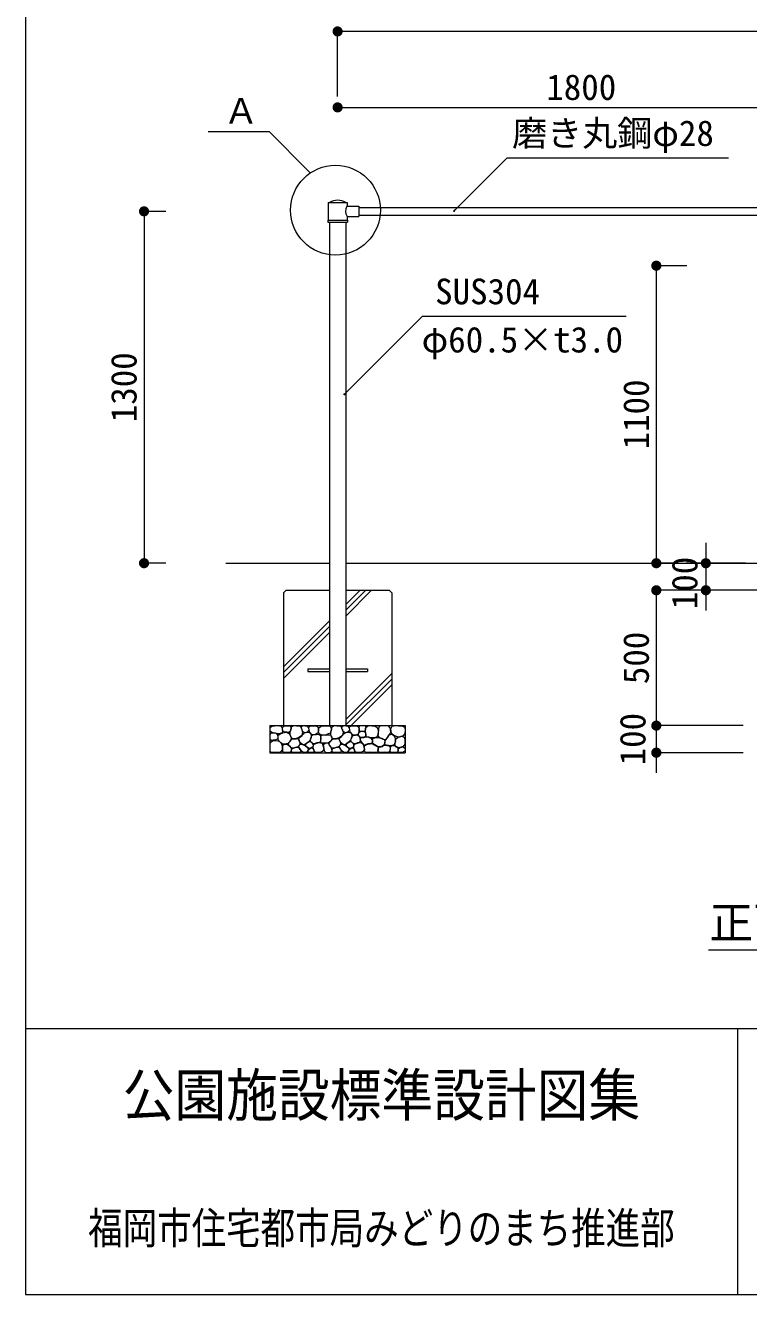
# Model space of a CAD drawing. Units: millimetres at full size, sheet at 1:50; some dimension numbers follow another scale. Extents: x 449 to 14140, y 6261 to 15594.
# Drawn here: x 449 to 3121, y 6261 to 10950 of the extents above; entities that cross this region are included whole.
import ezdxf
from ezdxf.enums import TextEntityAlignment as Align

# ---------------------------------------------------------------- set-up
doc = ezdxf.new("R2010")
doc.units = ezdxf.units.MM
doc.header["$LTSCALE"] = 50
for name, color, linetype, lineweight in [('0_2', 7, 'Continuous', 13), ('ハッチ', 4, 'Continuous', 13), ('寸法', 1, 'Continuous', 13), ('本', 7, 'Continuous', 13)]:
    doc.layers.add(name, color=color, linetype=linetype, lineweight=lineweight)
doc.styles.add('ＭＳ ゴシック', font='')
doc.styles.get('ＭＳ ゴシック').set_extended_font_data('MS Gothic')

# ---------------------------------------------------------------- blocks, each defined once
blk = doc.blocks.new('filled_dot')
at = {"color": 0, "linetype": 'Continuous', "lineweight": -2, "const_width": 1.25}
blk.add_lwpolyline([(-0.625, 0, 1), (0.625, 0, 1)], format="xyb", close=True, dxfattribs=at)
blk = doc.blocks.new('filled_arrow')
at = {"color": 0, "linetype": 'Continuous', "lineweight": -2}
blk.add_solid([(7.5, 1.25), (0, 0), (7.5, -1.25)], dxfattribs=at)

msp = doc.modelspace()

# ---------------------------------------------------------------- linework, layer by layer
at = {"layer": '0_2', "color": 1}
msp.add_lwpolyline([(1499.89, 10406.95), (1492.82, 10414.02), (1350.49, 10556.36), (1124.75, 10556.36)], dxfattribs=at)
at = {"layer": 'ハッチ'}
for p, q in [((1632.87, 8768), (1728.02, 8863.15)), ((1632.87, 8810.43), (1685.59, 8863.15)), ((1632.87, 8789.22), (1706.81, 8863.15)), ((1402.62, 8580.18), (1572.37, 8749.93)), ((1402.62, 8558.97), (1572.37, 8728.72)), ((1402.62, 8537.75), (1572.37, 8707.5)), ((1631.07, 8363.15), (1802.62, 8534.7)), ((1632.87, 8386.17), (1802.62, 8555.92)), ((1652.28, 8363.15), (1802.62, 8513.49))]:
    msp.add_line(p, q, dxfattribs=at)
for points in [[(1394.62, 8334.82), (1390.05, 8333.08), (1382.01, 8332.86), (1372.87, 8335.25), (1365.04, 8336.34), (1359.82, 8338.08), (1354.82, 8341.34), (1353.52, 8347.21), (1353.74, 8353.72), (1355.91, 8358.51), (1362.43, 8362.2), (1370.48, 8362.85), (1377.44, 8363.07), (1388.1, 8362.2), (1394.4, 8360.9), (1398.1, 8353.07), (1399.4, 8342.21), (1397.23, 8336.78)], [(1414.64, 8338.85), (1407.55, 8339.1), (1402.49, 8340.87), (1399.45, 8345.93), (1398.95, 8351.24), (1399.45, 8357.56), (1406.29, 8361.86), (1412.62, 8362.62), (1427.55, 8362.62), (1431.09, 8352.76), (1427.55, 8341.88), (1421.98, 8337.33)], [(1430.59, 8320.89), (1427.3, 8330), (1427.55, 8340.36), (1429.83, 8347.45), (1431.6, 8354.53), (1432.86, 8359.08), (1437.67, 8362.37), (1442.99, 8363.38), (1450.33, 8362.62), (1457.42, 8362.12), (1463.74, 8362.12), (1468.8, 8352.25), (1473.11, 8338.59), (1470.07, 8326.2), (1458.43, 8317.86), (1444.51, 8314.82), (1435.9, 8314.57)], [(1471.33, 8347.34), (1468.7, 8352.84), (1468.22, 8356.66), (1472.05, 8360.73), (1477.55, 8363.59), (1482.81, 8362.88), (1489.03, 8362.16), (1495.25, 8355.47), (1496.93, 8346.15), (1489.75, 8339.46), (1479.94, 8336.83), (1473.01, 8341.85)], [(1497.19, 8347.58), (1496.47, 8352.84), (1496.95, 8356.9), (1499.34, 8360.01), (1504.84, 8362.4), (1512.49, 8362.64), (1519.43, 8362.4), (1524.69, 8361.92), (1529.24, 8358.58), (1531.63, 8350.45), (1531.63, 8345.19), (1531.39, 8337.55), (1528.81, 8334.7), (1520.78, 8330.06), (1507.69, 8329.63), (1500.3, 8337.55)], [(1534.04, 8332.12), (1532.38, 8339.61), (1532.58, 8347.74), (1532.79, 8354.61), (1538, 8358.99), (1545.71, 8362.32), (1556.13, 8362.74), (1569.89, 8362.53), (1576.77, 8360.24), (1579.47, 8350.24), (1577.81, 8341.07), (1576.77, 8335.03), (1567.8, 8332.53), (1558.43, 8328.37), (1541.75, 8328.78)], [(1580.59, 8320.89), (1577.29, 8330), (1577.55, 8340.36), (1579.83, 8347.45), (1581.6, 8354.53), (1582.86, 8359.08), (1587.67, 8362.37), (1592.99, 8363.38), (1600.33, 8362.62), (1607.41, 8362.12), (1613.74, 8362.12), (1618.8, 8352.25), (1623.11, 8338.59), (1620.07, 8326.2), (1608.43, 8317.86), (1594.51, 8314.82), (1585.9, 8314.57)], [(1621.33, 8347.34), (1618.7, 8352.84), (1618.22, 8356.66), (1622.05, 8360.73), (1627.55, 8363.59), (1632.81, 8362.88), (1639.03, 8362.16), (1645.25, 8355.47), (1646.92, 8346.15), (1639.75, 8339.46), (1629.94, 8336.83), (1623.01, 8341.85)], [(1647.19, 8347.58), (1646.47, 8352.84), (1646.95, 8356.9), (1649.34, 8360.01), (1654.84, 8362.4), (1662.49, 8362.64), (1669.43, 8362.4), (1674.69, 8361.92), (1679.24, 8358.58), (1681.63, 8350.45), (1681.63, 8345.19), (1681.39, 8337.55), (1678.52, 8332.05), (1671.82, 8328.7), (1660.1, 8327.99), (1650.3, 8337.55)], [(1682.23, 8348.11), (1683.23, 8342.06), (1694.73, 8342.06), (1700.98, 8342.47), (1705.61, 8345.49), (1705.61, 8352.34), (1707.63, 8358.58), (1705.61, 8362.41), (1698.76, 8363.22), (1690.49, 8362.61), (1683.84, 8361.2), (1680.82, 8355.76), (1682.43, 8351.13)], [(1717.66, 8320.46), (1709.63, 8322.06), (1707.22, 8325.73), (1706.61, 8332.13), (1706.19, 8339.03), (1706.08, 8345.45), (1706.42, 8350.27), (1707.57, 8356.8), (1716.65, 8363.01), (1728.9, 8362.88), (1739.8, 8361.85), (1748.18, 8356.46), (1751.85, 8348.09), (1751.93, 8330.33), (1746.69, 8320.34), (1737.05, 8318.28), (1726.04, 8317.36)], [(1766.45, 8361.95), (1756.71, 8360.2), (1753.85, 8352.72), (1753.56, 8343.79), (1751.55, 8333.99), (1751.55, 8325.34), (1756.73, 8319), (1766.25, 8316.12), (1774.32, 8312.38), (1781.53, 8312.09), (1787.01, 8319), (1790.18, 8325.63), (1799.7, 8336.85), (1798, 8352.22), (1792.04, 8361.06), (1780.67, 8362.23), (1773.46, 8361.95)], [(1817.54, 8363.15), (1828.01, 8362.66), (1839.61, 8362.38), (1850.07, 8357.29), (1851.77, 8347.4), (1850.92, 8334.39), (1845.26, 8325.63), (1827.44, 8320.26), (1810.01, 8326.08), (1802.25, 8333.56), (1798.88, 8351.64), (1804.53, 8360.68)], [(1362.03, 8263.51), (1355.59, 8265.57), (1353.02, 8270.2), (1353.27, 8276.63), (1354.05, 8282.81), (1353.27, 8288.73), (1353.79, 8294.9), (1354.82, 8300.56), (1363.31, 8307.51), (1375.16, 8307.76), (1386.49, 8305.45), (1393.7, 8297.99), (1398.84, 8285.38), (1398.59, 8274.83), (1390.09, 8265.31), (1383.4, 8263.51), (1373.36, 8263.26)], [(1364.14, 8308.82), (1358.82, 8308.2), (1354.76, 8312.26), (1353.19, 8316.63), (1353.5, 8323.51), (1353.19, 8330.39), (1357.57, 8336.64), (1374.15, 8335.07), (1381.65, 8328.2), (1381.97, 8313.82), (1371.02, 8308.82)], [(1412.54, 8295.46), (1404.5, 8294.56), (1397.36, 8295.46), (1393.48, 8299.03), (1388.42, 8304.08), (1384.55, 8308.84), (1382.47, 8315.39), (1382.47, 8321.93), (1382.17, 8326.99), (1389.32, 8331.46), (1400.63, 8336.22), (1412.54, 8338.6), (1425.52, 8333.03), (1432.36, 8316.08), (1424.75, 8302.6), (1418.2, 8297.54)], [(1426.79, 8285.99), (1424.26, 8289.02), (1421.73, 8292.82), (1421.98, 8298.13), (1425.02, 8302.68), (1430.08, 8308.5), (1433.62, 8313.05), (1438.69, 8314.06), (1449.06, 8314.57), (1455.39, 8315.33), (1461.21, 8306.47), (1464.5, 8294.84), (1455.39, 8285.23), (1438.69, 8279.92), (1430.59, 8280.42)], [(1467.29, 8297.87), (1462.51, 8302.89), (1461.31, 8307.91), (1458.92, 8313.17), (1461.07, 8318.19), (1466.57, 8322.97), (1471.12, 8326.31), (1473.03, 8329.66), (1477.34, 8334.2), (1480.68, 8336.35), (1487.62, 8338.5), (1494.32, 8338.98), (1501.73, 8336.11), (1505.32, 8330.85), (1504.6, 8319.14), (1500.78, 8309.58), (1493.36, 8301.46), (1479.97, 8292.38), (1473.03, 8293.09)], [(1493.38, 8281.29), (1490.12, 8283.96), (1486.56, 8287.37), (1485.08, 8292.56), (1487.01, 8296.56), (1490.57, 8299.38), (1495.16, 8302.64), (1499.02, 8304.86), (1504.36, 8302.79), (1507.62, 8298.93), (1511.04, 8294.93), (1512.52, 8286.93), (1507.03, 8282.33), (1500.8, 8278.48), (1497.24, 8278.48)], [(1526.16, 8299.28), (1520.11, 8296.46), (1514.86, 8295.46), (1511.44, 8296.26), (1507.2, 8300.09), (1503.78, 8303.72), (1501.96, 8308.35), (1502.36, 8312.98), (1503.98, 8317.82), (1506.85, 8325.13), (1511.49, 8329.07), (1523.32, 8330.2), (1532.89, 8332.03), (1537.96, 8327.24), (1540.35, 8316.27), (1539.5, 8306.14), (1535.7, 8300.93)], [(1525.75, 8264.03), (1519.7, 8264.83), (1516.48, 8267.45), (1515.47, 8272.49), (1513.05, 8277.12), (1512.24, 8284.38), (1513.05, 8289.21), (1513.05, 8293.64), (1522.12, 8297.07), (1533.41, 8300.29), (1545.51, 8297.67), (1549.54, 8285.38), (1551.96, 8274.5), (1545.71, 8268.06), (1538.66, 8263.62)], [(1540.77, 8316.55), (1540.63, 8322.04), (1543.45, 8326.4), (1549.08, 8328.51), (1557.24, 8327.66), (1562.73, 8329.21), (1569.35, 8329.49), (1575.26, 8329.21), (1579.9, 8323.73), (1581.03, 8317.25), (1580.46, 8311.06), (1577.23, 8306), (1573.43, 8302.62), (1564.84, 8298.82), (1553.72, 8297.84), (1545.84, 8297.7), (1540.35, 8300.09), (1540.77, 8310.78)], [(1576.79, 8285.99), (1574.26, 8289.02), (1571.73, 8292.82), (1571.98, 8298.13), (1575.02, 8302.68), (1580.08, 8308.5), (1583.62, 8313.05), (1588.68, 8314.06), (1599.06, 8314.57), (1605.39, 8315.33), (1611.21, 8306.47), (1614.5, 8294.84), (1605.39, 8285.23), (1588.68, 8279.92), (1580.59, 8280.42)], [(1617.29, 8297.87), (1612.51, 8302.89), (1611.31, 8307.91), (1608.92, 8313.17), (1611.07, 8318.19), (1616.57, 8322.97), (1621.12, 8326.31), (1623.03, 8329.66), (1627.34, 8334.2), (1630.68, 8336.35), (1637.62, 8338.5), (1644.32, 8338.98), (1651.73, 8336.11), (1655.32, 8330.85), (1654.6, 8319.14), (1650.77, 8309.58), (1643.36, 8301.46), (1629.97, 8292.38), (1623.03, 8293.09)], [(1643.38, 8281.29), (1640.12, 8283.96), (1636.56, 8287.37), (1635.08, 8292.56), (1637, 8296.56), (1640.56, 8299.38), (1645.16, 8302.64), (1649.02, 8304.86), (1654.36, 8302.79), (1657.62, 8298.93), (1661.04, 8294.93), (1662.52, 8286.93), (1657.03, 8282.33), (1650.8, 8278.48), (1647.24, 8278.48)], [(1676.15, 8299.28), (1670.11, 8296.46), (1664.86, 8295.46), (1661.44, 8296.26), (1657.2, 8300.09), (1653.77, 8303.72), (1651.96, 8308.35), (1652.36, 8312.98), (1653.98, 8317.82), (1656.6, 8324.47), (1661.03, 8327.69), (1669.3, 8327.89), (1674.54, 8329.3), (1681.6, 8325.27), (1686.24, 8316.21), (1686.44, 8306.13), (1681.8, 8300.69)], [(1675.75, 8264.03), (1669.7, 8264.83), (1666.48, 8267.45), (1665.47, 8272.49), (1663.05, 8277.12), (1662.24, 8284.38), (1663.05, 8289.21), (1663.05, 8293.64), (1672.12, 8297.07), (1683.41, 8300.29), (1695.51, 8297.67), (1699.54, 8285.38), (1701.96, 8274.5), (1695.71, 8268.06), (1688.66, 8263.62)], [(1705.22, 8322.65), (1699.77, 8320.64), (1693.52, 8319.43), (1688.08, 8318.83), (1683.64, 8322.05), (1681.43, 8326.08), (1679.21, 8331.32), (1681.63, 8337.16), (1685.46, 8341.39), (1697.15, 8342.2), (1705.42, 8337.96), (1707.03, 8329.3)], [(1729.82, 8310.77), (1731.43, 8306.54), (1731.03, 8302.1), (1727.6, 8297.87), (1721.55, 8296.26), (1714.49, 8295.25), (1708.65, 8293.64), (1704.41, 8290.62), (1698.97, 8290.82), (1696.15, 8295.86), (1692.31, 8302.1), (1687.68, 8308.55), (1686.06, 8315.2), (1689.49, 8319.03), (1698.97, 8319.23), (1707.03, 8321.85), (1716.71, 8320.24), (1725.18, 8316.61)], [(1734.56, 8295.3), (1731.54, 8300.8), (1731.81, 8305.2), (1731.54, 8311.52), (1735.11, 8317.29), (1739.78, 8318.39), (1748.58, 8319.21), (1758.48, 8318.11), (1766.73, 8314.81), (1774.43, 8311.52), (1777.18, 8306.3), (1777.18, 8299.7), (1773.31, 8290.31), (1766.46, 8285.96), (1759.58, 8284.59), (1749.41, 8286.51), (1739.51, 8292.01)], [(1789.99, 8289.32), (1783.46, 8291.28), (1777.58, 8292.58), (1776.71, 8299.32), (1778.67, 8307.16), (1783.02, 8313.9), (1786.94, 8318.47), (1790.2, 8324.56), (1794.77, 8329.55), (1802.8, 8331.56), (1810.01, 8326.08), (1813.71, 8320.21), (1815.88, 8305.2), (1811.31, 8292.15), (1799.78, 8287.8), (1792.6, 8288.45)], [(1813.62, 8294.27), (1815.85, 8303.16), (1816.96, 8310.65), (1820.85, 8317.04), (1825.85, 8319.82), (1832.52, 8321.76), (1840.3, 8323.7), (1849.74, 8318.71), (1851.41, 8308.15), (1851.41, 8294.83), (1844.46, 8286.22), (1828.9, 8280.66), (1816.13, 8287.05)], [(1400, 8272.73), (1398.83, 8279.49), (1398.83, 8286.02), (1399.77, 8290.68), (1405.13, 8294.42), (1416.33, 8294.65), (1425.9, 8286.72), (1432.2, 8278.09), (1431.27, 8271.33), (1427.3, 8264.1), (1419.13, 8263.4), (1406.3, 8263.64), (1400.47, 8266.67)], [(1432.59, 8270.62), (1432.35, 8273.73), (1435.46, 8278.03), (1440, 8280.18), (1446.22, 8282.09), (1452.68, 8283.53), (1458.66, 8284.01), (1462.48, 8277.31), (1466.31, 8270.86), (1465.11, 8264.89), (1459.61, 8263.69), (1450.28, 8264.17), (1440.72, 8263.21), (1433.78, 8265.13)], [(1464.66, 8275.41), (1461.07, 8280.43), (1458.92, 8285.21), (1460.35, 8290.23), (1464.66, 8293.33), (1470.16, 8294.05), (1475.66, 8291.66), (1482.36, 8289.75), (1492.88, 8281.14), (1494.32, 8271.82), (1487.86, 8264.89), (1481.64, 8263.7), (1475.66, 8263.94), (1468.01, 8269.43)], [(1499.32, 8263.51), (1495.76, 8263.51), (1493.24, 8266.03), (1493.09, 8268.99), (1495.16, 8272.84), (1497.98, 8276.4), (1501.39, 8278.62), (1505.1, 8280.55), (1510.74, 8278.92), (1514.74, 8272.7), (1516.67, 8266.17), (1513.85, 8264.25), (1506.29, 8263.51)], [(1551.99, 8277.95), (1553.03, 8269.41), (1558.03, 8264.41), (1566.99, 8263.79), (1576.79, 8264.83), (1582.83, 8269.2), (1580.75, 8276.08), (1578.25, 8283.57), (1572, 8292.74), (1568.92, 8298.82), (1558.79, 8298.12), (1548.94, 8292.63), (1550.53, 8285.45)], [(1582.59, 8270.62), (1582.35, 8273.73), (1585.46, 8278.03), (1590, 8280.18), (1596.22, 8282.09), (1602.68, 8283.53), (1608.66, 8284.01), (1612.48, 8277.31), (1616.31, 8270.86), (1615.11, 8264.89), (1609.61, 8263.69), (1600.28, 8264.17), (1590.72, 8263.21), (1583.78, 8265.13)], [(1614.66, 8275.41), (1611.07, 8280.43), (1608.92, 8285.21), (1610.35, 8290.23), (1614.66, 8293.33), (1620.16, 8294.05), (1625.66, 8291.66), (1632.36, 8289.75), (1642.88, 8281.14), (1644.32, 8271.82), (1637.86, 8264.89), (1631.64, 8263.7), (1625.66, 8263.94), (1618.01, 8269.43)], [(1649.32, 8263.51), (1645.76, 8263.51), (1643.24, 8266.03), (1643.09, 8268.99), (1645.16, 8272.84), (1647.98, 8276.4), (1651.39, 8278.62), (1655.1, 8280.55), (1660.74, 8278.92), (1664.74, 8272.7), (1666.67, 8266.17), (1663.85, 8264.25), (1656.29, 8263.51)], [(1709.3, 8263.37), (1704.45, 8264.94), (1702.22, 8271.23), (1702.09, 8276.87), (1700.91, 8283.02), (1702.22, 8287.35), (1705.36, 8290.75), (1708.9, 8292.98), (1714.8, 8294.69), (1723.06, 8295.86), (1726.73, 8297.04), (1730.66, 8297.57), (1738.27, 8291.8), (1746.39, 8286.69), (1751.77, 8284.6), (1751.9, 8278.96), (1751.9, 8272.54), (1750.33, 8265.47), (1741.54, 8263.9), (1734.07, 8263.5), (1720.57, 8264.42), (1713.88, 8263.37)], [(1759.48, 8263.65), (1753.06, 8266.26), (1751.66, 8271.67), (1752.26, 8276.88), (1756.07, 8282.89), (1762.48, 8284.9), (1767.7, 8286.3), (1773.31, 8290.31), (1786.95, 8289.51), (1795.17, 8287.5), (1797.18, 8278.28), (1794.17, 8268.46), (1791.16, 8264.05), (1776.92, 8264.65), (1768.7, 8263.45)], [(1797.85, 8277.3), (1798.06, 8282.06), (1800.55, 8286.82), (1806.75, 8290.13), (1812.96, 8289.92), (1817.72, 8285.16), (1824.14, 8282.06), (1825.8, 8272.96), (1825.38, 8266.54), (1820.62, 8263.85), (1812.55, 8263.85), (1803.03, 8263.23), (1797.03, 8266.75), (1797.03, 8274.2)], [(1829.52, 8279.37), (1833.46, 8281.85), (1838.84, 8283.92), (1844.01, 8284.75), (1851.05, 8279.99), (1852.08, 8275.23), (1850.63, 8268.2), (1843.8, 8263.44), (1827.45, 8263.44), (1825.8, 8270.27), (1826.42, 8275.64)]]:
    msp.add_lwpolyline(points, close=True, dxfattribs=at)
at = {"layer": '寸法'}
for p, q in [((7006.18, 10927.79), (1602.62, 10927.79)), ((1602.62, 10687.19), (1602.62, 10927.79)), ((1602.62, 10647.08), (1602.62, 10655.46)), ((1602.62, 10647.08), (3402.62, 10647.08)), ((887.62, 10263.15), (887.62, 8963.15)), ((968.2, 10263.15), (887.62, 10263.15)), ((2779.91, 10062.26), (2779.91, 8963.15)), ((2892.75, 10062.26), (2779.91, 10062.26)), ((2962.84, 9038.15), (2962.84, 8788.15)), ((968.2, 8963.15), (887.62, 8963.15)), ((2859.75, 8963.15), (2779.91, 8963.15)), ((3033.05, 8963.15), (2962.84, 8963.15)), ((2779.91, 8863.15), (2779.91, 8363.15)), ((3006.73, 8863.15), (2779.91, 8863.15)), ((3150.62, 8863.15), (2962.84, 8863.15)), ((2779.91, 8438.15), (2779.91, 8188.15)), ((2779.91, 8413.15), (2779.91, 8313.15)), ((3050.62, 8363.15), (2779.91, 8363.15)), ((3100.62, 8363.15), (2779.91, 8363.15)), ((3100.62, 8263.15), (2779.91, 8263.15))]:
    msp.add_line(p, q, dxfattribs=at)
at = {"layer": '寸法', "color": 3}
msp.add_line((2972.41, 7534.57), (3973.64, 7534.57), dxfattribs=at)
at = {"layer": '寸法'}
for points in [[(2033.01, 10264.15), (2038.31, 10269.45), (2229.49, 10460.63), (3046.84, 10460.63)], [(1627.55, 9587.18), (1632.86, 9592.49), (1916.63, 9876.26), (2668.8, 9876.26)]]:
    msp.add_lwpolyline(points, dxfattribs=at)
at = {"layer": '本'}
for p, q in [((1567.62, 10295.65), (1637.62, 10295.65)), ((1567.62, 10295.65), (1567.62, 10230.65)), ((1637.21, 10282.15), (1681.62, 10282.15)), ((1637.62, 10295.65), (1637.62, 10282.15)), ((1681.62, 10282.15), (1681.62, 10244.15)), ((1681.62, 10277.15), (3322.31, 10277.15)), ((1566.12, 10230.65), (1639.12, 10230.65)), ((1566.12, 10230.65), (1566.12, 10222.65)), ((1566.12, 10222.65), (1639.12, 10222.65)), ((1572.37, 10222.65), (1572.37, 8363.15)), ((1632.87, 10222.65), (1632.87, 8363.15)), ((1637.21, 10244.15), (1681.62, 10244.15)), ((1637.62, 10244.15), (1637.62, 10230.65)), ((1639.12, 10230.65), (1639.12, 10222.65)), ((1681.62, 10249.15), (3322.31, 10249.15)), ((1189.8, 8963.15), (1572.37, 8963.15)), ((1632.87, 8963.15), (3372.37, 8963.15)), ((1412.62, 8863.15), (1402.62, 8853.15)), ((1412.62, 8863.15), (1572.37, 8863.15)), ((1632.87, 8863.15), (1792.62, 8863.15)), ((1792.62, 8863.15), (1802.62, 8853.15)), ((1402.62, 8853.15), (1402.62, 8363.15)), ((1802.62, 8853.15), (1802.62, 8363.15)), ((1492.37, 8573.15), (1572.37, 8573.15)), ((1492.37, 8573.15), (1492.37, 8563.15)), ((1492.37, 8563.15), (1572.37, 8563.15)), ((1632.87, 8573.15), (1712.87, 8573.15)), ((1632.87, 8563.15), (1712.87, 8563.15)), ((1712.87, 8573.15), (1712.87, 8563.15)), ((1352.62, 8363.15), (1852.62, 8363.15)), ((1352.62, 8363.15), (1352.62, 8263.15)), ((1852.62, 8363.15), (1852.62, 8263.15)), ((1352.62, 8263.15), (1852.62, 8263.15)), ((3079.6, 7243.77), (3079.6, 6260.88))]:
    msp.add_line(p, q, dxfattribs=at)
at = {"layer": '本', "color": 4}
msp.add_line((3109.75, 8963.15), (2890.45, 8963.15), dxfattribs=at)
at = {"layer": '本', "color": 6}
msp.add_line((449.31, 7243.77), (14139.95, 7243.77), dxfattribs=at)
msp.add_lwpolyline([(14139.95, 15319.95), (449.31, 15319.95), (449.31, 6260.88), (14139.95, 6260.88)], close=True, dxfattribs=at)
at = {"layer": '本'}
msp.add_circle((1594.62, 10267.32), 165.91, dxfattribs=at)
for centre, radius, start, end in [((1602.62, 10243.75), 60.07, 59.76277, 120.23722), ((1667.99, 10263.49), 36, 148.77618, 212.48312)]:
    msp.add_arc(centre, radius, start, end, dxfattribs=at)

# ---------------------------------------------------------------- block references
at = {"layer": '0_2', "color": 1, "xscale": 1.33, "yscale": 1.33, "rotation": 135}
msp.add_blockref('filled_arrow', (1499.89, 10406.95), dxfattribs=at)
at = {"layer": '寸法', "xscale": 15, "yscale": 15}
for p in [(1602.62, 10927.79), (1602.62, 10647.08)]:
    msp.add_blockref('filled_dot', p, dxfattribs=at)
at = {"layer": '寸法'}
for p, xscale, yscale, rotation in [((887.62, 10263.15), 15, 15, 270), ((2033.01, 10264.15), 3, 3, 45), ((2779.91, 10062.26), 15, 15, 270), ((1627.55, 9587.18), 3, 3, 45), ((887.62, 8963.15), 15, 15, 90), ((2779.91, 8963.15), 15, 15, 90), ((2962.84, 8963.15), 15, 15, 90), ((2779.91, 8863.15), 15, 15, 270), ((2962.84, 8863.15), 15, 15, 270), ((2779.91, 8363.15), 15, 15, 90), ((2779.91, 8363.15), 15, 15, 90), ((2779.91, 8263.15), 15, 15, 270)]:
    msp.add_blockref('filled_dot', p, dxfattribs=dict(at, xscale=xscale, yscale=yscale, rotation=rotation))

# ---------------------------------------------------------------- texts
at = {"layer": '寸法', "style": 'ＭＳ ゴシック'}
msp.add_text('1800', height=94.94, dxfattribs=at).set_placement((2502.62, 10722.08), align=Align.MIDDLE_CENTER)
at = {"layer": '寸法', "color": 3, "style": 'ＭＳ ゴシック'}
for s, height, p in [('Ａ', 94.94, (1181.17, 10558.27)), ('磨き丸鋼φ28', 94.94, (2247.14, 10475.98)), ('SUS304', 94.94, (1962.86, 9891.21)), ('φ60.5×t3.0', 94.94, (1912.94, 9713.17)), ('正面図\u30001/50', 118.7, (2975.61, 7540.24))]:
    msp.add_text(s, height=height, dxfattribs=at).set_placement(p, align=Align.BOTTOM_LEFT)
at = {"layer": '寸法', "style": 'ＭＳ ゴシック'}
for s, p in [('1300', (812.62, 9613.15)), ('1100', (2704.91, 9512.71)), ('100', (2884.29, 8890)), ('500', (2704.91, 8613.15)), ('100', (2692.41, 8313.15))]:
    msp.add_text(s, height=94.94, rotation=90, dxfattribs=at).set_placement(p, align=Align.MIDDLE_CENTER)
at = {"layer": '本', "style": 'ＭＳ ゴシック'}
for s, height, width, p in [('公園施設標準設計図集', 155.7, 0.9, (1764.45, 6998.04)), ('福岡市住宅都市局みどりのまち推進部', 116.8, 0.8, (1764.45, 6506.6))]:
    msp.add_text(s, height=height, dxfattribs=dict(at, width=width)).set_placement(p, align=Align.MIDDLE_CENTER)

doc.saveas('drawing.dxf')
